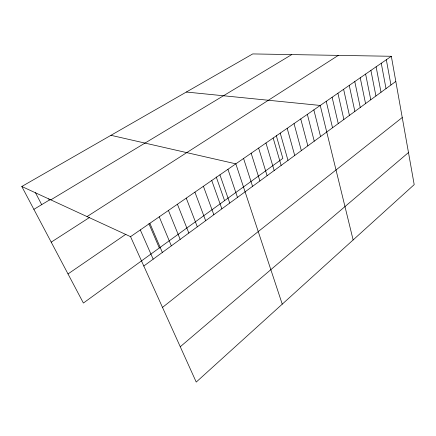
<?xml version="1.0" encoding="UTF-8"?>
<svg xmlns="http://www.w3.org/2000/svg" width="436" height="436" viewBox="0 0 436 436"><rect width="100%" height="100%" fill="white"/><g stroke="black" fill="none" stroke-linecap="round" stroke-linejoin="round"><path stroke-width="0.65" d="M180.264 346.745L408.483 152.546M162.497 307.407L402.243 117.518M143.809 266.02L395.812 81.423M130.549 236.661L391.332 56.282L414.2 184.63L196.222 382.072L130.549 236.661L21.8 186.488L252.733 53.928L391.332 56.282M68.011 273.944L125.895 234.246M51.208 242.144L89.5 217.488M87.037 216.588L338.32 55.383M33.883 209.351L50.522 199.328M50.805 199.873L291.738 54.593M186.341 92.04L320.242 105.452L353.133 239.942M110.951 135.313L235.827 163.838L282.25 304.148M21.8 186.488L83.39 303.042L282.855 158.372L276.244 135.449M35.447 192.663L41.676 204.658M48.745 198.838L49.355 200.031M140.305 229.914L153.167 259.164M148.899 223.706L159.32 247.97M149.864 223.297L162.345 252.444M159.233 216.817L171.343 245.85M168.421 210.468L180.172 239.386M177.425 204.239L188.826 233.042M186.254 198.129L197.323 226.824M194.914 192.14L205.656 220.72M203.405 186.265L213.836 214.725M211.743 180.499L221.864 208.844M216.223 176.929L224.573 200.642M219.918 174.841L229.745 203.067M227.946 169.288L237.489 197.399M243.566 158.486L252.558 186.363M251.163 153.232L259.894 180.989M258.624 148.071L267.105 175.708M265.955 143.003L274.184 170.52M273.159 138.021L281.149 165.418M280.234 133.127L287.994 160.404M287.193 128.315L294.725 155.472M294.028 123.584L301.341 150.627M300.747 118.935L307.849 145.858M307.353 114.368L314.247 141.171M313.849 109.872L320.547 136.561M326.221 101.316L332.537 127.775M332.107 97.244L338.249 123.59M337.905 93.233L343.879 119.469M343.612 89.287L349.416 115.409M349.236 85.396L354.877 111.409M354.773 81.565L360.256 107.469M360.229 77.793L365.559 103.588M365.608 74.076L370.785 99.757M370.9 70.414L375.93 95.985M376.121 66.801L381.01 92.269M381.266 63.247L386.013 88.601M386.334 59.737L390.945 84.987"/></g></svg>
